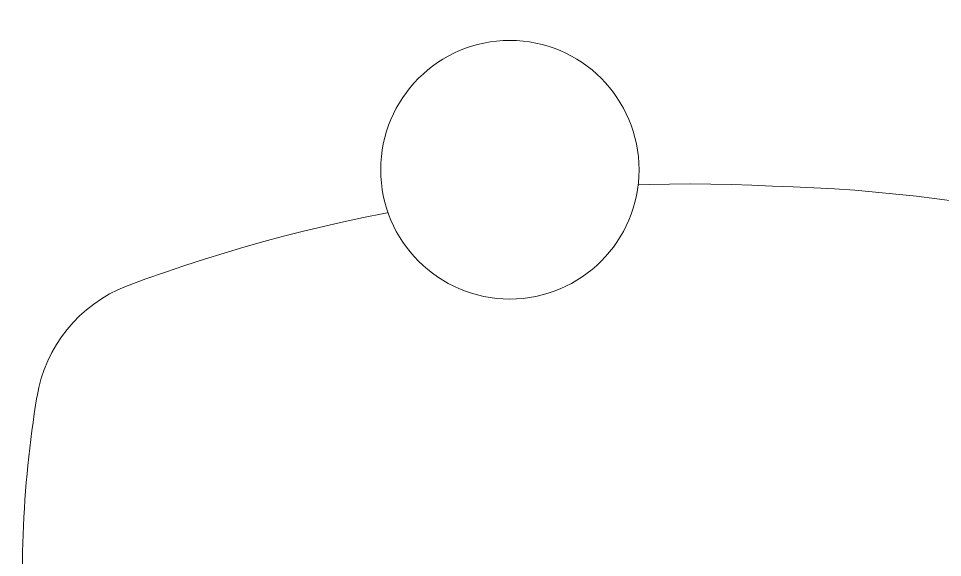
# Model space of a CAD drawing. Header units: millimetres. Extents: x 56551 to 77348, y 4047 to 46741.
# Drawn here: x 71453 to 72741, y 34276 to 35027 of the extents above; entities that cross this region are included whole.
import ezdxf

# ---------------------------------------------------------------- set-up
doc = ezdxf.new("R2010")
doc.units = ezdxf.units.MM
doc.header["$MEASUREMENT"] = 0
doc.layers.add('FURN-FREE', color=1, linetype='Continuous', lineweight=0)

msp = doc.modelspace()

# ---------------------------------------------------------------- linework, layer by layer
at = {"layer": 'FURN-FREE', "extrusion": (0, 0, -1)}
for centre, radius, start, end in [((-72445.7, 32553.9), 2240.5, 91.4874, 114.9465), ((-71676.1, 34468.1), 200, 9.3111, 68.7542), ((-73015, 34248.5), 1556.8, 355.1154, 9.3111)]:
    msp.add_arc(centre, radius, start, end, dxfattribs=at)

# ---------------------------------------------------------------- wipeouts: each hides what was drawn before it
at = {"lineweight": 0}
for points in [[(72161.9, 34990.6), (72126.9, 34992), (72128.3, 35027), (72163.3, 35025.6)], [(71974.7, 34750.3), (71991, 34719.4), (71960, 34703), (71943.7, 34734)], [(72276.4, 34708.3), (72295.1, 34737.9), (72324.7, 34719.3), (72306, 34689.7)]]:
    msp.add_wipeout(points, dxfattribs=at).dxf.layer = 'FURN-FREE'

# ---------------------------------------------------------------- next in the draw order: wipeouts: each hides what was drawn before it
msp.add_wipeout([(71957.8, 34823.4), (71957.7, 34812.1), (71958.3, 34800.8), (71959.7, 34789.6), (71961.7, 34778.4), (71964.5, 34767.5), (71967.9, 34756.7), (71972, 34746.1), (71976.7, 34735.9), (71982.1, 34725.9), (71988.1, 34716.3), (71994.6, 34707.1), (72001.8, 34698.4), (72009.5, 34690.1), (72017.7, 34682.3), (72026.3, 34675), (72035.4, 34668.3), (72044.9, 34662.2), (72054.8, 34656.6), (72065, 34651.8), (72075.5, 34647.5), (72086.2, 34643.9), (72097.1, 34641.1), (72108.2, 34638.9), (72119.4, 34637.4), (72130.7, 34636.6), (72142, 34636.5), (72153.3, 34637.1), (72164.5, 34638.4), (72175.7, 34640.5), (72186.6, 34643.2), (72197.4, 34646.6), (72208, 34650.7), (72218.2, 34655.5), (72228.2, 34660.8), (72237.8, 34666.8), (72247, 34673.4), (72255.7, 34680.6), (72264, 34688.2), (72271.8, 34696.4), (72279.1, 34705.1), (72285.8, 34714.2), (72291.9, 34723.7), (72297.4, 34733.6), (72302.3, 34743.8), (72306.6, 34754.2), (72310.1, 34765), (72313, 34775.9), (72315.2, 34787), (72316.7, 34798.2), (72317.5, 34809.5), (72317.6, 34820.8), (72317, 34832.1), (72315.6, 34843.3), (72313.6, 34854.4), (72310.9, 34865.4), (72307.5, 34876.2), (72303.4, 34886.7), (72298.6, 34897), (72293.3, 34906.9), (72287.3, 34916.5), (72280.7, 34925.7), (72273.5, 34934.5), (72265.9, 34942.8), (72257.7, 34950.6), (72249, 34957.9), (72239.9, 34964.6), (72230.4, 34970.7), (72220.5, 34976.2), (72210.3, 34981.1), (72199.9, 34985.3), (72189.1, 34988.9), (72178.2, 34991.8), (72167.1, 34994), (72155.9, 34995.5), (72144.6, 34996.3), (72133.3, 34996.4), (72122, 34995.7), (72110.8, 34994.4), (72099.7, 34992.4), (72088.7, 34989.6), (72077.9, 34986.2), (72067.4, 34982.1), (72057.1, 34977.4), (72047.2, 34972), (72037.6, 34966), (72028.4, 34959.5), (72019.6, 34952.3), (72011.3, 34944.6), (72003.5, 34936.4), (71996.2, 34927.8), (71989.5, 34918.7), (71983.4, 34909.2), (71977.9, 34899.3), (71973, 34889.1), (71968.7, 34878.6), (71965.2, 34867.9), (71962.3, 34857), (71960.1, 34845.9)], dxfattribs=at).dxf.layer = 'FURN-FREE'

# ---------------------------------------------------------------- next in the draw order: linework, layer by layer
at = {"layer": 'FURN-FREE', "lineweight": 0}
msp.add_circle((72137.7, 34816.4), 180, dxfattribs=at)
at = {"layer": 'FURN-FREE', "extrusion": (0, 0, -1)}
msp.add_arc((-72389, 32556.1), 2240.5, 69.4801, 92.9392, dxfattribs=at)

# ---------------------------------------------------------------- next in the draw order: wipeouts: each hides what was drawn before it
at = {"lineweight": 0}
msp.add_wipeout([(72161.9, 34990.6), (72126.9, 34992), (72128.3, 35027), (72163.3, 35025.6)], dxfattribs=at).dxf.layer = 'FURN-FREE'

# ---------------------------------------------------------------- next in the draw order: wipeouts: each hides what was drawn before it
msp.add_wipeout([(71957.8, 34823.4), (71957.7, 34812.1), (71958.3, 34800.8), (71959.7, 34789.6), (71961.7, 34778.4), (71964.5, 34767.5), (71967.9, 34756.7), (71972, 34746.1), (71976.7, 34735.9), (71982.1, 34725.9), (71988.1, 34716.3), (71994.6, 34707.1), (72001.8, 34698.4), (72009.5, 34690.1), (72017.7, 34682.3), (72026.3, 34675), (72035.4, 34668.3), (72044.9, 34662.2), (72054.8, 34656.6), (72065, 34651.8), (72075.5, 34647.5), (72086.2, 34643.9), (72097.1, 34641.1), (72108.2, 34638.9), (72119.4, 34637.4), (72130.7, 34636.6), (72142, 34636.5), (72153.3, 34637.1), (72164.5, 34638.4), (72175.7, 34640.5), (72186.6, 34643.2), (72197.4, 34646.6), (72208, 34650.7), (72218.2, 34655.5), (72228.2, 34660.8), (72237.8, 34666.8), (72247, 34673.4), (72255.7, 34680.6), (72264, 34688.2), (72271.8, 34696.4), (72279.1, 34705.1), (72285.8, 34714.2), (72291.9, 34723.7), (72297.4, 34733.6), (72302.3, 34743.8), (72306.6, 34754.2), (72310.1, 34765), (72313, 34775.9), (72315.2, 34787), (72316.7, 34798.2), (72317.5, 34809.5), (72317.6, 34820.8), (72317, 34832.1), (72315.6, 34843.3), (72313.6, 34854.4), (72310.9, 34865.4), (72307.5, 34876.2), (72303.4, 34886.7), (72298.6, 34897), (72293.3, 34906.9), (72287.3, 34916.5), (72280.7, 34925.7), (72273.5, 34934.5), (72265.9, 34942.8), (72257.7, 34950.6), (72249, 34957.9), (72239.9, 34964.6), (72230.4, 34970.7), (72220.5, 34976.2), (72210.3, 34981.1), (72199.9, 34985.3), (72189.1, 34988.9), (72178.2, 34991.8), (72167.1, 34994), (72155.9, 34995.5), (72144.6, 34996.3), (72133.3, 34996.4), (72122, 34995.7), (72110.8, 34994.4), (72099.7, 34992.4), (72088.7, 34989.6), (72077.9, 34986.2), (72067.4, 34982.1), (72057.1, 34977.4), (72047.2, 34972), (72037.6, 34966), (72028.4, 34959.5), (72019.6, 34952.3), (72011.3, 34944.6), (72003.5, 34936.4), (71996.2, 34927.8), (71989.5, 34918.7), (71983.4, 34909.2), (71977.9, 34899.3), (71973, 34889.1), (71968.7, 34878.6), (71965.2, 34867.9), (71962.3, 34857), (71960.1, 34845.9)], dxfattribs=at).dxf.layer = 'FURN-FREE'

# ---------------------------------------------------------------- next in the draw order: linework, layer by layer
at = {"layer": 'FURN-FREE', "lineweight": 0}
msp.add_circle((72137.7, 34816.4), 180, dxfattribs=at)

# ---------------------------------------------------------------- next in the draw order: wipeouts: each hides what was drawn before it
at = {"lineweight": 0}
msp.add_wipeout([(72161.9, 34990.6), (72126.9, 34992), (72128.3, 35027), (72163.3, 35025.6)], dxfattribs=at).dxf.layer = 'FURN-FREE'

# ---------------------------------------------------------------- next in the draw order: wipeouts: each hides what was drawn before it
msp.add_wipeout([(71957.8, 34823.4), (71957.7, 34812.1), (71958.3, 34800.8), (71959.7, 34789.6), (71961.7, 34778.4), (71964.5, 34767.5), (71967.9, 34756.7), (71972, 34746.1), (71976.7, 34735.9), (71982.1, 34725.9), (71988.1, 34716.3), (71994.6, 34707.1), (72001.8, 34698.4), (72009.5, 34690.1), (72017.7, 34682.3), (72026.3, 34675), (72035.4, 34668.3), (72044.9, 34662.2), (72054.8, 34656.6), (72065, 34651.8), (72075.5, 34647.5), (72086.2, 34643.9), (72097.1, 34641.1), (72108.2, 34638.9), (72119.4, 34637.4), (72130.7, 34636.6), (72142, 34636.5), (72153.3, 34637.1), (72164.5, 34638.4), (72175.7, 34640.5), (72186.6, 34643.2), (72197.4, 34646.6), (72208, 34650.7), (72218.2, 34655.5), (72228.2, 34660.8), (72237.8, 34666.8), (72247, 34673.4), (72255.7, 34680.6), (72264, 34688.2), (72271.8, 34696.4), (72279.1, 34705.1), (72285.8, 34714.2), (72291.9, 34723.7), (72297.4, 34733.6), (72302.3, 34743.8), (72306.6, 34754.2), (72310.1, 34765), (72313, 34775.9), (72315.2, 34787), (72316.7, 34798.2), (72317.5, 34809.5), (72317.6, 34820.8), (72317, 34832.1), (72315.6, 34843.3), (72313.6, 34854.4), (72310.9, 34865.4), (72307.5, 34876.2), (72303.4, 34886.7), (72298.6, 34897), (72293.3, 34906.9), (72287.3, 34916.5), (72280.7, 34925.7), (72273.5, 34934.5), (72265.9, 34942.8), (72257.7, 34950.6), (72249, 34957.9), (72239.9, 34964.6), (72230.4, 34970.7), (72220.5, 34976.2), (72210.3, 34981.1), (72199.9, 34985.3), (72189.1, 34988.9), (72178.2, 34991.8), (72167.1, 34994), (72155.9, 34995.5), (72144.6, 34996.3), (72133.3, 34996.4), (72122, 34995.7), (72110.8, 34994.4), (72099.7, 34992.4), (72088.7, 34989.6), (72077.9, 34986.2), (72067.4, 34982.1), (72057.1, 34977.4), (72047.2, 34972), (72037.6, 34966), (72028.4, 34959.5), (72019.6, 34952.3), (72011.3, 34944.6), (72003.5, 34936.4), (71996.2, 34927.8), (71989.5, 34918.7), (71983.4, 34909.2), (71977.9, 34899.3), (71973, 34889.1), (71968.7, 34878.6), (71965.2, 34867.9), (71962.3, 34857), (71960.1, 34845.9)], dxfattribs=at).dxf.layer = 'FURN-FREE'

# ---------------------------------------------------------------- next in the draw order: linework, layer by layer
at = {"layer": 'FURN-FREE', "lineweight": 0}
msp.add_circle((72137.7, 34816.4), 180, dxfattribs=at)

doc.saveas('drawing.dxf')
